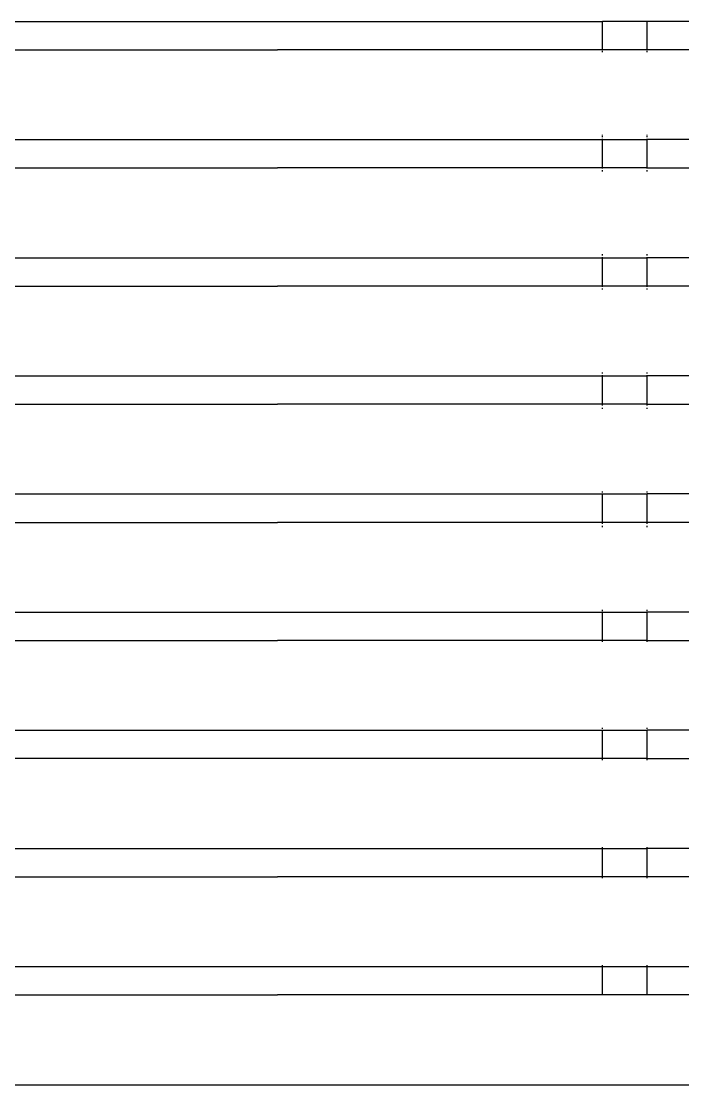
# Model space of a CAD drawing. Header units: millimetres. Extents: x 21 to 5427, y 20 to 4028.
# Drawn here: x 2920.6 to 3200.4, y 2484.6 to 2934.7 of the extents above; entities that cross this region are included whole.
import ezdxf

# ---------------------------------------------------------------- set-up
doc = ezdxf.new("R2010")
doc.units = ezdxf.units.MM

msp = doc.modelspace()

# ---------------------------------------------------------------- linework, layer by layer
for p, q in [((2385.38, 2934.59), (3166.46, 2934.59)), ((3166.46, 2934.59), (3166.46, 2934.65)), ((3166.46, 2922.59), (3166.46, 2934.59)), ((3166.7, 2934.59), (3166.46, 2934.59)), ((3177.62, 2934.59), (3166.7, 2934.59)), ((3185.38, 2934.59), (3177.62, 2934.59)), ((3185.38, 2934.65), (3185.38, 2934.59)), ((3185.38, 2922.59), (3185.38, 2934.59)), ((3225.38, 2934.59), (3185.38, 2934.59)), ((2385.38, 2922.59), (3028.94, 2922.59)), ((3166.46, 2922.59), (3028.94, 2922.59)), ((3166.46, 2922.56), (3166.46, 2922.59)), ((3166.7, 2922.59), (3166.46, 2922.59)), ((3166.46, 2922.52), (3166.46, 2922.56)), ((3166.46, 2922.32), (3166.46, 2922.52)), ((3166.46, 2921.59), (3166.46, 2922)), ((3183.49, 2922.59), (3166.7, 2922.59)), ((3185.38, 2922.59), (3183.49, 2922.59)), ((3185.38, 2922.56), (3185.38, 2922.59)), ((3225.38, 2922.59), (3185.38, 2922.59)), ((3185.38, 2922.52), (3185.38, 2922.56)), ((3185.38, 2922.32), (3185.38, 2922.52)), ((3185.38, 2921.59), (3185.38, 2922)), ((3166.46, 2886.31), (3166.46, 2886.59)), ((3166.46, 2885.59), (3166.46, 2886.07)), ((3185.38, 2886.3), (3185.38, 2886.59)), ((3185.38, 2885.59), (3185.38, 2886.07)), ((2385.38, 2884.59), (3166.46, 2884.59)), ((3166.46, 2884.65), (3166.46, 2884.85)), ((3166.46, 2884.59), (3166.46, 2884.65)), ((3166.46, 2884.59), (3166.7, 2884.59)), ((3166.46, 2872.59), (3166.46, 2884.59)), ((3166.7, 2884.59), (3185.38, 2884.59)), ((3185.38, 2884.65), (3185.38, 2884.85)), ((3185.38, 2884.59), (3185.38, 2884.65)), ((3185.38, 2872.59), (3185.38, 2884.59)), ((3225.38, 2884.59), (3185.38, 2884.59)), ((2385.38, 2872.59), (3028.94, 2872.59)), ((3166.46, 2872.59), (3028.94, 2872.59)), ((3166.46, 2872.56), (3166.46, 2872.59)), ((3166.7, 2872.59), (3166.46, 2872.59)), ((3166.46, 2872.52), (3166.46, 2872.56)), ((3166.46, 2872.32), (3166.46, 2872.52)), ((3166.46, 2871.1), (3166.46, 2871.59)), ((3185.38, 2872.59), (3166.7, 2872.59)), ((3185.38, 2872.55), (3185.38, 2872.59)), ((3185.38, 2872.59), (3225.38, 2872.59)), ((3185.38, 2872.52), (3185.38, 2872.55)), ((3185.38, 2872.32), (3185.38, 2872.52)), ((3185.38, 2871.1), (3185.38, 2871.59)), ((3166.46, 2835.59), (3166.46, 2836.07)), ((3185.38, 2835.59), (3185.38, 2836.07)), ((2385.38, 2834.59), (3166.46, 2834.59)), ((3166.46, 2834.65), (3166.46, 2834.85)), ((3166.46, 2834.59), (3166.46, 2834.65)), ((3166.46, 2834.59), (3166.7, 2834.59)), ((3166.46, 2822.59), (3166.46, 2834.59)), ((3166.7, 2834.59), (3185.38, 2834.59)), ((3185.38, 2834.65), (3185.38, 2834.85)), ((3185.38, 2834.59), (3185.38, 2834.65)), ((3185.38, 2822.59), (3185.38, 2834.59)), ((3225.38, 2834.59), (3185.38, 2834.59)), ((2385.38, 2822.59), (3028.94, 2822.59)), ((3166.46, 2822.59), (3028.94, 2822.59)), ((3166.46, 2822.56), (3166.46, 2822.59)), ((3166.7, 2822.59), (3166.46, 2822.59)), ((3166.46, 2822.52), (3166.46, 2822.56)), ((3166.46, 2822.32), (3166.46, 2822.52)), ((3185.38, 2822.59), (3166.7, 2822.59)), ((3194.83, 2822.59), (3185.38, 2822.59)), ((3185.38, 2822.56), (3185.38, 2822.59)), ((3185.38, 2822.52), (3185.38, 2822.56)), ((3185.38, 2822.32), (3185.38, 2822.52)), ((3225.38, 2822.59), (3194.83, 2822.59)), ((3166.46, 2821.1), (3166.46, 2821.59)), ((3185.38, 2821.1), (3185.38, 2821.59)), ((3166.46, 2785.59), (3166.46, 2786.07)), ((3185.38, 2785.59), (3185.38, 2786.07)), ((2385.38, 2784.59), (3166.46, 2784.59)), ((3166.46, 2784.61), (3166.46, 2784.85)), ((3166.46, 2784.59), (3166.46, 2784.61)), ((3166.46, 2784.59), (3166.7, 2784.59)), ((3166.46, 2772.59), (3166.46, 2784.59)), ((3166.7, 2784.59), (3185.38, 2784.59)), ((3185.38, 2784.62), (3185.38, 2784.85)), ((3185.38, 2784.59), (3185.38, 2784.62)), ((3185.38, 2772.59), (3185.38, 2784.59)), ((3225.38, 2784.59), (3185.38, 2784.59)), ((2385.38, 2772.59), (3028.94, 2772.59)), ((3166.46, 2772.59), (3028.94, 2772.59)), ((3166.46, 2772.56), (3166.46, 2772.59)), ((3166.7, 2772.59), (3166.46, 2772.59)), ((3166.46, 2772.52), (3166.46, 2772.56)), ((3185.38, 2772.59), (3166.7, 2772.59)), ((3185.38, 2772.56), (3185.38, 2772.59)), ((3185.38, 2772.59), (3225.38, 2772.59)), ((3185.38, 2772.52), (3185.38, 2772.56)), ((3166.46, 2772), (3166.46, 2772.32)), ((3166.46, 2770.86), (3166.46, 2771.1)), ((3166.46, 2770.59), (3166.46, 2770.86)), ((3185.38, 2772), (3185.38, 2772.32)), ((3185.38, 2770.87), (3185.38, 2771.1)), ((3185.38, 2770.59), (3185.38, 2770.87)), ((2385.38, 2734.59), (3166.46, 2734.59)), ((3166.46, 2735.17), (3166.46, 2735.59)), ((3166.46, 2734.61), (3166.46, 2734.85)), ((3166.46, 2734.59), (3166.46, 2734.61)), ((3166.46, 2734.59), (3166.7, 2734.59)), ((3166.46, 2722.59), (3166.46, 2734.59)), ((3166.7, 2734.59), (3185.38, 2734.59)), ((3185.38, 2735.17), (3185.38, 2735.59)), ((3185.38, 2734.62), (3185.38, 2734.85)), ((3185.38, 2734.59), (3185.38, 2734.62)), ((3185.38, 2722.59), (3185.38, 2734.59)), ((3225.38, 2734.59), (3185.38, 2734.59)), ((2385.38, 2722.59), (3028.94, 2722.59)), ((3166.46, 2722.59), (3028.94, 2722.59)), ((3166.46, 2722.56), (3166.46, 2722.59)), ((3166.7, 2722.59), (3166.46, 2722.59)), ((3166.46, 2722.52), (3166.46, 2722.56)), ((3166.46, 2722), (3166.46, 2722.32)), ((3166.46, 2720.86), (3166.46, 2721.1)), ((3166.46, 2720.59), (3166.46, 2720.86)), ((3185.38, 2722.59), (3166.7, 2722.59)), ((3194.83, 2722.59), (3185.38, 2722.59)), ((3185.38, 2722.56), (3185.38, 2722.59)), ((3185.38, 2722.52), (3185.38, 2722.56)), ((3185.38, 2722), (3185.38, 2722.32)), ((3185.38, 2720.87), (3185.38, 2721.1)), ((3185.38, 2720.59), (3185.38, 2720.87)), ((3225.38, 2722.59), (3194.83, 2722.59)), ((2385.38, 2684.59), (3166.46, 2684.59)), ((3166.46, 2685.17), (3166.46, 2685.59)), ((3166.46, 2684.61), (3166.46, 2684.85)), ((3166.46, 2684.59), (3166.46, 2684.61)), ((3166.46, 2684.59), (3166.7, 2684.59)), ((3166.46, 2672.59), (3166.46, 2684.59)), ((3166.7, 2684.59), (3185.38, 2684.59)), ((3185.38, 2685.17), (3185.38, 2685.59)), ((3185.38, 2684.61), (3185.38, 2684.85)), ((3185.38, 2684.59), (3185.38, 2684.61)), ((3185.38, 2672.59), (3185.38, 2684.59)), ((3225.38, 2684.59), (3185.38, 2684.59)), ((2385.38, 2672.59), (3028.94, 2672.59)), ((3166.46, 2672.59), (3028.94, 2672.59)), ((3166.46, 2672.56), (3166.46, 2672.59)), ((3166.7, 2672.59), (3166.46, 2672.59)), ((3166.46, 2672.52), (3166.46, 2672.56)), ((3166.46, 2672), (3166.46, 2672.32)), ((3185.38, 2672.59), (3166.7, 2672.59)), ((3185.38, 2672.56), (3185.38, 2672.59)), ((3185.38, 2672.59), (3225.38, 2672.59)), ((3185.38, 2672.52), (3185.38, 2672.56)), ((3185.38, 2672), (3185.38, 2672.32)), ((2385.38, 2634.59), (3166.46, 2634.59)), ((3166.46, 2635.17), (3166.46, 2635.59)), ((3166.46, 2634.61), (3166.46, 2634.85)), ((3166.46, 2634.59), (3166.46, 2634.61)), ((3166.46, 2634.59), (3166.7, 2634.59)), ((3166.46, 2622.59), (3166.46, 2634.59)), ((3166.7, 2634.59), (3185.38, 2634.59)), ((3185.38, 2635.17), (3185.38, 2635.59)), ((3185.38, 2634.63), (3185.38, 2634.85)), ((3185.38, 2634.59), (3185.38, 2634.63)), ((3185.38, 2622.59), (3185.38, 2634.59)), ((3225.38, 2634.59), (3185.38, 2634.59)), ((3028.94, 2622.59), (2863.05, 2622.59)), ((3166.46, 2622.59), (3028.94, 2622.59)), ((3166.46, 2622.55), (3166.46, 2622.59)), ((3166.7, 2622.59), (3166.46, 2622.59)), ((3166.46, 2622.52), (3166.46, 2622.55)), ((3166.46, 2622), (3166.46, 2622.32)), ((3185.38, 2622.59), (3166.7, 2622.59)), ((3185.38, 2622.59), (3225.38, 2622.59)), ((3185.38, 2622.52), (3185.38, 2622.59)), ((3185.38, 2622), (3185.38, 2622.32)), ((2385.38, 2584.59), (3166.46, 2584.59)), ((3166.46, 2584.85), (3166.46, 2585.17)), ((3166.46, 2584.65), (3166.46, 2584.85)), ((3166.46, 2584.59), (3166.46, 2584.65)), ((3166.46, 2572.59), (3166.46, 2584.59)), ((3166.46, 2584.59), (3166.7, 2584.59)), ((3166.7, 2584.59), (3185.38, 2584.59)), ((3185.38, 2584.85), (3185.38, 2585.17)), ((3185.38, 2584.65), (3185.38, 2584.85)), ((3185.38, 2584.65), (3185.38, 2584.59)), ((3185.38, 2572.59), (3185.38, 2584.59)), ((3225.38, 2584.59), (3185.38, 2584.59)), ((2385.38, 2572.59), (3028.94, 2572.59)), ((3166.46, 2572.59), (3028.94, 2572.59)), ((3166.7, 2572.59), (3166.46, 2572.59)), ((3166.46, 2572.32), (3166.46, 2572.52)), ((3166.46, 2572), (3166.46, 2572.32)), ((3185.38, 2572.59), (3166.7, 2572.59)), ((3225.38, 2572.59), (3185.38, 2572.59)), ((3185.38, 2572.32), (3185.38, 2572.52)), ((3185.38, 2572), (3185.38, 2572.32)), ((2385.38, 2534.59), (3166.46, 2534.59)), ((3166.46, 2534.85), (3166.46, 2535.17)), ((3166.46, 2534.65), (3166.46, 2534.85)), ((3166.46, 2522.59), (3166.46, 2534.59)), ((3166.46, 2534.59), (3166.7, 2534.59)), ((3166.7, 2534.59), (3183.49, 2534.59)), ((3183.49, 2534.59), (3185.38, 2534.59)), ((3185.38, 2534.85), (3185.38, 2535.17)), ((3185.38, 2534.65), (3185.38, 2534.85)), ((3185.38, 2522.59), (3185.38, 2534.59)), ((3185.38, 2534.59), (3225.38, 2534.59)), ((2385.38, 2522.59), (3028.94, 2522.59)), ((3166.46, 2522.59), (3028.94, 2522.59)), ((3166.46, 2522.56), (3166.46, 2522.59)), ((3166.7, 2522.59), (3166.46, 2522.59)), ((3166.46, 2522.52), (3166.46, 2522.56)), ((3177.62, 2522.59), (3166.7, 2522.59)), ((3185.38, 2522.59), (3177.62, 2522.59)), ((3194.83, 2522.59), (3185.38, 2522.59)), ((3185.38, 2522.55), (3185.38, 2522.59)), ((3185.38, 2522.52), (3185.38, 2522.55)), ((3225.38, 2522.59), (3194.83, 2522.59)), ((1701.83, 2484.59), (3275.38, 2484.59))]:
    msp.add_line(p, q)

doc.saveas('drawing.dxf')
